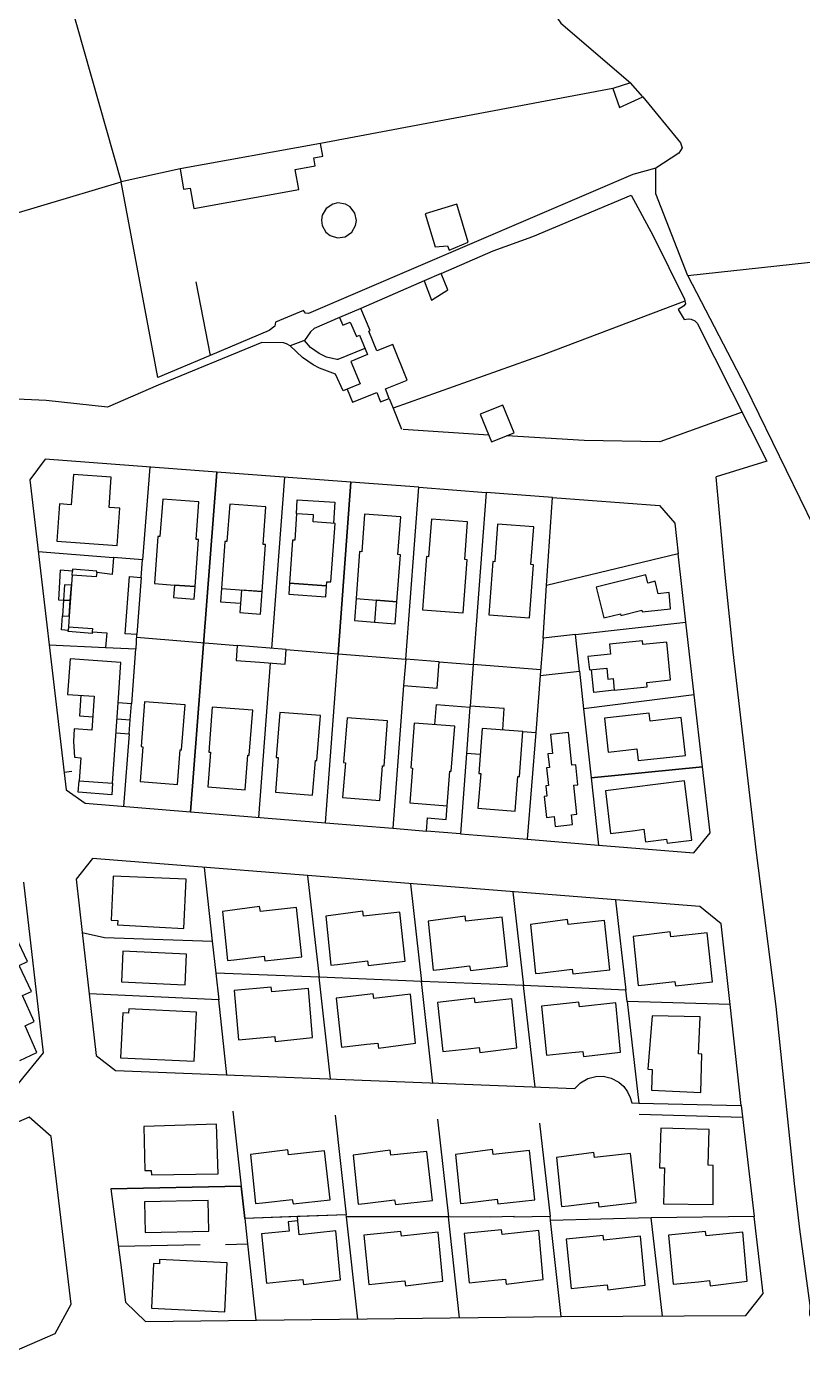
# Model space of a CAD drawing. Header units: millimetres. Extents: x 487814 to 495125, y 4392873 to 4398925.
# Drawn here: x 492635.2 to 492807.4, y 4397605 to 4397899.7 of the extents above; entities that cross this region are included whole.
import ezdxf

# ---------------------------------------------------------------- set-up
doc = ezdxf.new("R2010")
doc.units = ezdxf.units.MM
doc.layers.add('Cartografia_Base', color=8, linetype='Continuous')

msp = doc.modelspace()

# ---------------------------------------------------------------- linework, layer by layer
at = {"layer": 'Cartografia_Base'}
for p, q in [((492638.73, 4397926.75, 128.4), (492656.16, 4397865.27, 124.18)), ((492765.31, 4397885.97, 128.97), (492700.45, 4397873.72, 128.51)), ((492669.25, 4397868.11, 126.61), (492656.16, 4397865.27, 124.18)), ((492672.73, 4397843.04, 124.62), (492675.91, 4397826.72, 124.62)), ((492723.41, 4397843.26, 126.54), (492709.36, 4397837.16, 126.34)), ((492664.43, 4397820.12, 125.1), (492653.18, 4397815.24, 123.86)), ((492715.67, 4397817.2, 126.63), (492716.55, 4397814.99, 124.88)), ((492716.55, 4397814.99, 124.88), (492718.43, 4397810.35, 126.63)), ((492718.79, 4397810.33, 124.3), (492737.71, 4397809.14, 124.29)), ((492799.5, 4397803.24, 123.81), (492788.26, 4397799.77, 123.42)), ((492662.53, 4397801.96, 122.46), (492660.94, 4397781.36, 122.44)), ((492692.43, 4397799.71, 123.37), (492689.53, 4397761.72, 122.85)), ((492722.23, 4397797.46, 124.38), (492737.17, 4397796.33, 124.16)), ((492737.17, 4397796.33, 124.16), (492734.31, 4397758.16, 124.37)), ((492637.75, 4397783.19, 121.89), (492654.5, 4397781.87, 123.14)), ((492645.29, 4397777.97, 124.04), (492645.35, 4397778.86, 124.04)), ((492660.64, 4397777.48, 122.9), (492659.65, 4397764.78, 122.9)), ((492749.87, 4397763.98, 123.95), (492750.63, 4397775.64, 124.06)), ((492757.03, 4397764.79, 124.04), (492781.55, 4397767.54, 124.22)), ((492783.41, 4397751.4, 124.29), (492781.55, 4397767.54, 124.22)), ((492644.47, 4397766.5, 123.79), (492644.41, 4397765.72, 123.79)), ((492640.18, 4397762.52, 121.25), (492652.71, 4397761.94, 122.04)), ((492659.4, 4397761.62, 122.27), (492658.47, 4397749.44, 121.15)), ((492659.62, 4397764.2, 122.39), (492681.92, 4397762.33, 124.49)), ((492692.82, 4397761.46, 123.7), (492704.34, 4397760.54, 123.91)), ((492726.78, 4397758.76, 124.19), (492734.31, 4397758.16, 124.37)), ((492689.28, 4397758.45, 122.8), (492686.67, 4397724.22, 122.33)), ((492734.31, 4397758.16, 124.37), (492733.62, 4397748.92, 122.68)), ((492749.31, 4397756.96, 124.74), (492734.31, 4397758.16, 124.37)), ((492757.89, 4397756.68, 123.99), (492758.8, 4397748.33, 123.78)), ((492718.89, 4397753.51, 123.62), (492716.51, 4397721.79, 122.02)), ((492749.21, 4397755.71, 124.14), (492748.2, 4397743.03, 124.23)), ((492733.6, 4397748.7, 125.89), (492732.83, 4397738.4, 125.89)), ((492655.27, 4397746.12, 123.38), (492658.19, 4397745.89, 123.38)), ((492657.95, 4397742.78, 123.1), (492656.7, 4397726.66, 121.38)), ((492745.36, 4397743.26, 124.23), (492748.2, 4397743.03, 124.23)), ((492748.2, 4397743.03, 124.23), (492746.31, 4397719.36, 122.82)), ((492735.89, 4397738.16, 125.89), (492732.83, 4397738.4, 125.89)), ((492645.27, 4397734.39, 120.42), (492643.51, 4397734.19, 120.42)), ((492701.54, 4397723, 121.8), (492716.51, 4397721.79, 122.02)), ((492716.51, 4397721.79, 122.02), (492723.98, 4397721.18, 122.11)), ((492731.5, 4397720.57, 122.19), (492746.31, 4397719.36, 122.82)), ((492746.31, 4397719.36, 122.82), (492762.14, 4397718.07, 123.5)), ((492674.61, 4397713.1, 120.96), (492676.4, 4397696.76, 119.74)), ((492697.55, 4397711.28, 121.53), (492700.11, 4397688.76, 119.63)), ((492720.4, 4397709.47, 121.9), (492722.85, 4397687.78, 120.56)), ((492743.13, 4397707.68, 122.57), (492745.5, 4397686.89, 120.09)), ((492765.91, 4397705.88, 122.84), (492768.2, 4397685.85, 121.07)), ((492647.53, 4397698.68, 120.64), (492649.06, 4397685.09, 120.66)), ((492676.4, 4397696.76, 119.74), (492677.18, 4397689.63, 119.63)), ((492700.11, 4397688.76, 119.63), (492677.18, 4397689.63, 119.63)), ((492677.18, 4397689.63, 119.63), (492677.83, 4397683.7, 118.9)), ((492702.65, 4397666.17, 120.68), (492700.11, 4397688.76, 119.63)), ((492722.85, 4397687.78, 120.56), (492700.11, 4397688.76, 119.63)), ((492677.83, 4397683.7, 118.9), (492649.06, 4397685.09, 120.66)), ((492745.5, 4397686.89, 120.09), (492722.85, 4397687.78, 120.56)), ((492725.4, 4397665.26, 121.14), (492722.85, 4397687.78, 120.56)), ((492748.06, 4397664.37, 121.23), (492745.5, 4397686.89, 120.09)), ((492768.2, 4397685.85, 121.07), (492745.5, 4397686.89, 120.09)), ((492768.49, 4397683.38, 121), (492768.2, 4397685.85, 121.07)), ((492679.65, 4397667.07, 119.99), (492677.83, 4397683.7, 118.9)), ((492680.99, 4397659.03, 120.29), (492682.83, 4397642.36, 118.13)), ((492793.84, 4397660.29, 123.68), (492796.69, 4397635.69, 123.89)), ((492703.69, 4397658.15, 120.75), (492706.15, 4397636.03, 119.16)), ((492726.4, 4397657.25, 121.16), (492728.81, 4397635.56, 120.45)), ((492749.03, 4397656.36, 121.51), (492751.41, 4397635.69, 120.55)), ((492771.15, 4397658.34, 122.03), (492794.14, 4397657.68, 123.7)), ((492653.91, 4397641.77, 118.13), (492682.83, 4397642.36, 118.13)), ((492682.83, 4397642.36, 118.13), (492683.61, 4397635.18, 119.28)), ((492695.32, 4397635.62, 119.21), (492683.61, 4397635.18, 119.28)), ((492683.61, 4397635.18, 119.28), (492684.22, 4397629.58, 119.29)), ((492706.15, 4397636.03, 119.16), (492695.32, 4397635.62, 119.21)), ((492695.37, 4397634.71, 119.56), (492695.32, 4397635.62, 119.21)), ((492706.21, 4397635.59, 119.49), (492706.15, 4397636.03, 119.16)), ((492708.73, 4397612.9, 120.81), (492706.21, 4397635.59, 119.49)), ((492728.81, 4397635.56, 120.45), (492706.21, 4397635.59, 119.49)), ((492731.3, 4397613.16, 121.68), (492728.81, 4397635.56, 120.45)), ((492751.52, 4397634.74, 121.36), (492751.41, 4397635.69, 120.55)), ((492753.86, 4397613.43, 122.83), (492751.52, 4397634.74, 121.36)), ((492673.75, 4397629.37, 119.95), (492655.57, 4397629, 118.12)), ((492679.31, 4397629.48, 120.09), (492684.22, 4397629.58, 119.29)), ((492684.22, 4397629.58, 119.29), (492686.05, 4397612.65, 120.27))]:
    msp.add_line(p, q, dxfattribs=at)
for points in [[(492694.69, 4397961.86, 127.94), (492698.64, 4397962.27, 127.83), (492699.51, 4397962.21, 128.51), (492702.53, 4397960.97, 128.44), (492746.99, 4397910.29, 128.06), (492753.79, 4397900.48, 127.79), (492769.27, 4397887.23, 128.29)], [(492766.77, 4397881.75, 129.88), (492771.95, 4397884.14, 129.88), (492769.27, 4397887.23, 129.88), (492765.31, 4397885.97, 129.88), (492766.77, 4397881.75, 129.88)], [(492771.95, 4397884.14, 128.32), (492780.35, 4397873.92, 129.05), (492780.69, 4397872.8, 129.05), (492779.95, 4397871.62, 129.05), (492774.83, 4397868.25, 127.89)], [(492672.3, 4397859.35, 123.8), (492695.63, 4397863.54, 124.75), (492694.83, 4397867.99, 124.64), (492699.26, 4397868.79, 124.78), (492698.94, 4397870.57, 124.75), (492700.95, 4397870.93, 124.82), (492700.45, 4397873.72, 124.76), (492669.25, 4397868.11, 123.53), (492670.03, 4397863.6, 123.63), (492671.49, 4397863.86, 123.71), (492672.3, 4397859.35, 123.8)], [(492774.83, 4397868.25, 127.89), (492769.74, 4397866.84, 128.6), (492697.8, 4397836, 127.29), (492697.08, 4397836.08, 127.3), (492696.69, 4397836.71, 128.35), (492690.41, 4397834.12, 126.99), (492690.33, 4397833.24, 126.88), (492689.04, 4397832.28, 126.88), (492675.91, 4397826.72, 124.62)], [(492781.95, 4397844.35, 127.68), (492774.83, 4397862.55, 127.57), (492774.83, 4397868.25, 127.89)], [(492578.74, 4397841.73, 121.23), (492620.45, 4397854.61, 122.28), (492656.16, 4397865.27, 124.18)], [(492675.91, 4397826.72, 124.62), (492664.31, 4397821.82, 126.21), (492656.16, 4397865.27, 124.18)], [(492727.19, 4397844.9, 126.54), (492738.74, 4397849.91, 126.82), (492747.58, 4397853.11, 126.67), (492769.4, 4397862.28, 127.28), (492774.26, 4397853.23, 127.01), (492781.22, 4397839.24, 125.67), (492781.42, 4397838.17, 125.68), (492781, 4397837.66, 125.68), (492779.86, 4397836.88, 126.73), (492781.12, 4397834.73, 126.01), (492782.14, 4397834.88, 125.94), (492782.74, 4397834.77, 125.89), (492783.5, 4397834.4, 125.83), (492784.06, 4397833.87, 125.78), (492799.5, 4397803.24, 124.25)], [(492708.4, 4397856.69, 126.65), (492708.04, 4397858.32, 126.68), (492706.98, 4397859.69, 126.69), (492705.99, 4397860.28, 126.71), (492704.28, 4397860.56, 126.72), (492703.14, 4397860.32, 126.74), (492701.7, 4397859.36, 126.75), (492700.82, 4397857.87, 126.77), (492700.64, 4397856.72, 126.78), (492700.8, 4397855.57, 126.8), (492701.65, 4397854.06, 126.81), (492702.56, 4397853.33, 126.83), (492704.21, 4397852.81, 126.84), (492705.93, 4397853.07, 126.86), (492707.36, 4397854.04, 126.88), (492708.23, 4397855.54, 126.9), (492708.4, 4397856.69, 126.65)], [(492730.73, 4397860.3, 125.23), (492723.7, 4397858.17, 125), (492725.87, 4397850.84, 125), (492728.63, 4397851.02, 125.01), (492729.01, 4397850.07, 125), (492733.19, 4397851.89, 125.08), (492730.73, 4397860.3, 125.23)], [(492846.23, 4397701.01, 125.72), (492870.71, 4397726.19, 126.54), (492874.81, 4397733.56, 126.31), (492874.45, 4397737.16, 126.31), (492865.82, 4397777.62, 126.8), (492862.47, 4397794.81, 126.8), (492862.06, 4397811.69, 126.5), (492864.39, 4397853.34, 127.45), (492781.95, 4397844.35, 127.68), (492794.71, 4397819.92, 125.41), (492812.89, 4397782.64, 124.67), (492827.45, 4397749.45, 124.65), (492834.94, 4397728.92, 125.39), (492843.62, 4397701.98, 125.63), (492846.23, 4397701.01, 125.72)], [(492725.1, 4397838.95, 125.24), (492728.73, 4397841.31, 125.15), (492727.19, 4397844.9, 125.23), (492723.41, 4397843.26, 125.4), (492725.1, 4397838.95, 125.24)], [(492781.31, 4397838.74, 125.14), (492749.89, 4397826.83, 124.84), (492716.55, 4397814.99, 124.88)], [(492707.54, 4397816.32, 123.91), (492712.92, 4397818.51, 124.45), (492713.76, 4397816.43, 124.39), (492715.67, 4397817.2, 124.4), (492714.83, 4397819.28, 124.46), (492719.68, 4397821.26, 124.46), (492716.46, 4397829.18, 124.8), (492712.92, 4397827.74, 124.7), (492711.15, 4397832.09, 124.96), (492711.49, 4397832.24, 124.97), (492709.36, 4397837.16, 125.27), (492704.66, 4397835.12, 125.14), (492705.39, 4397833.43, 125.04), (492706.99, 4397834.12, 125.08), (492708.39, 4397830.89, 124.88), (492709.1, 4397831.2, 124.9), (492710.85, 4397826.9, 124.68), (492707.2, 4397825.41, 124.67), (492709.24, 4397820.4, 124.51), (492706.36, 4397819.22, 124.49), (492707.54, 4397816.32, 123.91)], [(492704.66, 4397835.12, 126.34), (492699.01, 4397832.67, 126.14), (492698.2, 4397831.94, 126.13), (492696.89, 4397830.02, 125.89), (492696.65, 4397829.93, 125.89), (492693.67, 4397828.85, 125.89), (492692.92, 4397829.32, 125.89), (492692.2, 4397829.5, 125.89), (492687.42, 4397829.62, 125.81), (492664.43, 4397820.12, 125.1)], [(492710.28, 4397828.29, 124.72), (492704.29, 4397825.83, 124.72), (492704.06, 4397825.85, 124.73), (492701.76, 4397826.37, 124.84), (492700.1, 4397827.13, 124.92), (492698.23, 4397828.5, 125.03), (492696.89, 4397830.02, 125.12)], [(492706.36, 4397819.22, 124.49), (492705.47, 4397818.86, 124.49), (492703.75, 4397822.55, 124.49), (492700.23, 4397823.88, 124.56), (492698.79, 4397824.61, 124.56), (492696.42, 4397826.29, 124.56), (492693.67, 4397828.85, 124.61)], [(492653.18, 4397815.24, 123.62), (492639.54, 4397816.74, 122.64), (492629.74, 4397817.2, 122.14), (492614.5, 4397814.51, 121.79), (492578.88, 4397810.78, 120.89), (492578.38, 4397811.31, 120.95), (492577.51, 4397811.35, 120.95), (492577.08, 4397810.79, 120.86), (492575.94, 4397810.65, 120.86)], [(492742.08, 4397812.79, 123.66), (492740.9, 4397815.7, 123.99), (492735.88, 4397813.67, 123.61), (492738.37, 4397807.52, 122.92), (492743.39, 4397809.55, 123.29), (492742.08, 4397812.79, 123.66)], [(492794.01, 4397814.13, 124.4), (492775.74, 4397807.54, 124.4), (492758.97, 4397807.82, 124.29), (492741.77, 4397808.89, 124.29)], [(492677.44, 4397800.84, 122.91), (492639.34, 4397803.72, 122.37), (492635.89, 4397799.09, 122.03), (492643.97, 4397730.34, 120.57), (492648.23, 4397727.35, 121.29), (492671.61, 4397725.44, 121.06), (492677.44, 4397800.84, 122.91)], [(492655.28, 4397784.54, 121.66), (492655.88, 4397792.81, 121.99), (492653.49, 4397792.98, 121.97), (492653.97, 4397799.69, 122.04), (492645.58, 4397800.3, 121.87), (492645.1, 4397793.59, 121.9), (492642.51, 4397793.78, 121.82), (492641.91, 4397785.51, 121.34), (492655.28, 4397784.54, 121.66)], [(492704.34, 4397760.54, 123.91), (492707.17, 4397798.59, 123.37), (492677.44, 4397800.84, 122.91), (492671.61, 4397725.44, 121.06), (492701.54, 4397723, 121.8), (492704.34, 4397760.54, 123.91)], [(492722.23, 4397797.46, 124.38), (492707.17, 4397798.59, 123.37), (492704.34, 4397760.54, 123.91), (492719.35, 4397759.35, 123.62), (492722.23, 4397797.46, 124.38)], [(492811.85, 4397612.64, 123.75), (492811.04, 4397612.33, 123.61), (492810.02, 4397612.52, 123.43), (492809.37, 4397613.11, 123.29), (492809.08, 4397613.93, 123.14), (492809.14, 4397615.92, 122.86), (492806.83, 4397632.88, 122.77), (492805.62, 4397642.96, 122.62), (492801.59, 4397682.24, 122.39), (492797.24, 4397716.41, 122.29), (492792.03, 4397760.98, 122.75), (492790.22, 4397778.07, 122.97), (492788.26, 4397799.77, 123.42)], [(492668.02, 4397775.78, 121.83), (492672.59, 4397775.44, 122.13), (492673.37, 4397785.87, 122.41), (492672.81, 4397785.91, 122.39), (492673.44, 4397794.25, 122.35), (492665.43, 4397794.85, 122.21), (492664.8, 4397786.51, 122.11), (492664.33, 4397786.56, 122.1), (492663.55, 4397776.12, 121.64), (492668.02, 4397775.78, 121.83)], [(492695.08, 4397791.6, 126.05), (492695.28, 4397794.68, 126.05), (492703.62, 4397794.15, 126.05), (492703.31, 4397789.47, 126.05)], [(492750.63, 4397775.64, 124.06), (492751.9, 4397795.22, 124.24), (492737.17, 4397796.33, 124.16)], [(492751.9, 4397795.22, 123.18), (492775.7, 4397793.42, 123.19), (492779.07, 4397789.5, 123.19), (492779.81, 4397782.72, 123.19)], [(492687.46, 4397774.33, 122.48), (492688.24, 4397784.76, 122.52), (492687.68, 4397784.8, 122.52), (492688.31, 4397793.14, 122.46), (492680.3, 4397793.74, 122.44), (492679.67, 4397785.4, 122.51), (492679.2, 4397785.45, 122.51), (492678.42, 4397775.01, 122.46), (492687.46, 4397774.33, 122.48)], [(492693.57, 4397776.22, 122.51), (492701.79, 4397775.63, 122.61), (492701.85, 4397776.51, 122.62), (492702.75, 4397776.45, 122.63), (492703.66, 4397789.45, 122.64), (492698.79, 4397789.77, 122.8), (492698.89, 4397791.36, 122.82), (492695.08, 4397791.6, 122.79), (492694.71, 4397785.71, 122.61), (492694.24, 4397785.74, 122.6), (492693.57, 4397776.22, 122.51)], [(492717.38, 4397772.08, 123.16), (492718.16, 4397782.51, 122.89), (492717.6, 4397782.55, 122.88), (492718.23, 4397790.89, 122.81), (492710.22, 4397791.49, 122.72), (492709.59, 4397783.15, 122.78), (492709.12, 4397783.2, 122.78), (492708.34, 4397772.76, 122.89), (492717.38, 4397772.08, 123.16)], [(492732.12, 4397769.6, 123.27), (492733, 4397781.39, 123.29), (492732.44, 4397781.43, 123.27), (492733.07, 4397789.77, 123.28), (492725.06, 4397790.37, 123.01), (492724.43, 4397782.03, 123), (492723.96, 4397782.08, 122.99), (492723.08, 4397770.28, 123.27), (492732.12, 4397769.6, 123.27)], [(492746.81, 4397768.5, 123.08), (492747.69, 4397780.29, 123.1), (492747.13, 4397780.33, 123.11), (492747.76, 4397788.67, 123.44), (492739.75, 4397789.27, 123.3), (492739.12, 4397780.93, 123.31), (492738.65, 4397780.98, 123.32), (492737.77, 4397769.18, 123.31), (492746.81, 4397768.5, 123.08)], [(492781.55, 4397767.54, 124.22), (492779.81, 4397782.72, 124.17), (492750.63, 4397775.64, 124.06)], [(492644.63, 4397768.84, 120.71), (492644.47, 4397766.5, 120.69), (492649.8, 4397766.12, 120.7), (492649.75, 4397765.38, 120.7), (492653.01, 4397765.14, 120.79), (492652.71, 4397761.94, 120.69), (492659.5, 4397761.62, 121.05), (492659.65, 4397764.78, 121.14), (492657.08, 4397764.98, 120.97), (492658.06, 4397777.68, 121.5), (492660.64, 4397777.48, 121.59), (492660.94, 4397781.36, 121.76), (492654.5, 4397781.87, 121.51), (492654.21, 4397778.14, 121.35), (492650.77, 4397778.56, 121.17), (492650.65, 4397777.59, 121.13), (492645.29, 4397777.97, 120.84), (492644.63, 4397768.84, 120.71)], [(492645.35, 4397778.86, 124.04), (492642.67, 4397779.05, 123.88), (492642.24, 4397772.52, 123.88), (492643.37, 4397772.43, 124.57)], [(492650.77, 4397778.56, 124.04), (492650.77, 4397778.88, 124.04), (492645.38, 4397779.27, 124.04), (492645.35, 4397778.86, 124.04)], [(492763.31, 4397768.48, 122.88), (492767, 4397769.39, 122.86), (492767.08, 4397769.05, 122.86), (492771.76, 4397770.21, 122.88), (492771.86, 4397769.8, 122.89), (492778.1, 4397770.48, 122.89), (492777.82, 4397774.1, 122.92), (492775.38, 4397773.85, 122.89), (492774.69, 4397776.62, 122.92), (492773.07, 4397776.22, 122.92), (492772.62, 4397778.03, 122.94), (492761.62, 4397775.3, 122.94), (492763.31, 4397768.48, 122.88)], [(492644.89, 4397772.33, 120.72), (492645.13, 4397775.72, 120.74), (492643.62, 4397775.83, 124.57), (492643.37, 4397772.43, 124.57), (492644.89, 4397772.33, 120.72)], [(492667.81, 4397772.99, 125.26), (492672.38, 4397772.64, 125.26), (492672.59, 4397775.44, 122.13), (492668.02, 4397775.78, 121.83), (492667.81, 4397772.99, 125.26)], [(492678.42, 4397775.01, 125.09), (492678.2, 4397772.06, 125.09), (492682.67, 4397771.73, 125.15)], [(492682.51, 4397769.68, 125.15), (492687.08, 4397769.34, 125.15), (492687.46, 4397774.33, 122.48), (492682.89, 4397774.67, 122.47), (492682.51, 4397769.68, 125.15)], [(492693.4, 4397773.74, 128.98), (492701.62, 4397773.16, 128.98), (492701.79, 4397775.63, 122.61), (492693.57, 4397776.22, 122.51), (492693.4, 4397773.74, 128.98)], [(492644.63, 4397768.84, 120.71), (492644.89, 4397772.33, 120.72), (492643.37, 4397772.43, 124.57), (492643.13, 4397768.95, 124.54), (492644.63, 4397768.84, 120.71)], [(492708.34, 4397772.76, 125.61), (492707.98, 4397767.87, 125.61), (492712.44, 4397767.53, 125.61)], [(492717.01, 4397767.19, 125.55), (492717.38, 4397772.08, 123.16), (492712.81, 4397772.42, 123.03), (492712.44, 4397767.53, 125.61), (492717.01, 4397767.19, 125.55)], [(492644.41, 4397765.72, 123.79), (492642.91, 4397765.85, 123.79), (492643.13, 4397768.95, 124.54)], [(492649.75, 4397765.38, 123.69), (492649.73, 4397765.05, 123.69), (492644.39, 4397765.45, 123.69), (492644.41, 4397765.72, 123.79)], [(492749.21, 4397755.71, 122.71), (492757.89, 4397756.68, 123.08), (492757.03, 4397764.79, 123.14), (492749.87, 4397763.98, 122.91), (492749.21, 4397755.71, 122.71)], [(492686.98, 4397758.63, 121.51), (492692.56, 4397758.19, 122.09), (492692.82, 4397761.46, 122.27), (492681.92, 4397762.33, 121.96), (492681.7, 4397759.06, 121.5), (492686.98, 4397758.63, 121.51)], [(492765.64, 4397752.42, 123.02), (492772.97, 4397753.19, 122.65), (492772.87, 4397754.17, 122.67), (492778.11, 4397754.73, 122.75), (492777.28, 4397763.11, 122.84), (492772, 4397762.55, 122.84), (492771.91, 4397763.4, 122.86), (492764.57, 4397762.63, 123.13), (492764.8, 4397760.41, 123.09), (492759.78, 4397759.91, 123.32), (492760.11, 4397756.93, 123.31), (492763.96, 4397757.36, 123.09), (492764.23, 4397754.91, 123.08), (492765.36, 4397755.03, 123), (492765.64, 4397752.42, 123.02)], [(492655.52, 4397749.62, 120.83), (492656.12, 4397758.6, 120.94), (492644.84, 4397759.4, 120.69), (492644.3, 4397751.52, 120.51), (492650.21, 4397751.11, 120.68), (492649.68, 4397743.59, 120.62), (492645.73, 4397743.88, 120.5), (492645.63, 4397741.03, 120.48), (492645.85, 4397737.55, 120.46), (492647.21, 4397737.45, 120.5), (492646.84, 4397732.35, 120.26), (492654.29, 4397731.82, 120.29), (492655.52, 4397749.62, 120.83)], [(492726.32, 4397752.92, 122.79), (492726.78, 4397758.76, 122.8), (492719.35, 4397759.35, 122.88), (492718.89, 4397753.51, 122.55), (492726.32, 4397752.92, 122.79)], [(492765.64, 4397752.42, 123.02), (492761.12, 4397751.95, 126.63), (492760.55, 4397756.98, 126.63)], [(492647.23, 4397751.31, 123.41), (492646.92, 4397746.77, 123.41), (492649.89, 4397746.54, 123.41)], [(492668.67, 4397731.51, 120.29), (492669.29, 4397739.22, 120.55), (492669.6, 4397739.2, 120.56), (492670.39, 4397749.18, 120.9), (492661.38, 4397749.89, 120.86), (492660.59, 4397739.91, 120.53), (492661.02, 4397739.88, 120.53), (492660.41, 4397732.18, 120.27), (492668.67, 4397731.51, 120.29)], [(492760.49, 4397733.03, 123.39), (492785.25, 4397735.45, 124.35), (492783.41, 4397751.4, 124.29), (492758.8, 4397748.33, 123.78), (492760.49, 4397733.03, 123.39)], [(492658.19, 4397745.89, 123.38), (492658.47, 4397749.44, 123.38), (492655.52, 4397749.62, 120.83)], [(492683.7, 4397730.32, 120.77), (492684.32, 4397738.03, 120.99), (492684.63, 4397738.01, 120.99), (492685.42, 4397747.99, 121.28), (492676.41, 4397748.7, 121.18), (492675.62, 4397738.72, 120.87), (492676.05, 4397738.69, 120.88), (492675.44, 4397730.99, 120.64), (492683.7, 4397730.32, 120.77)], [(492698.69, 4397729.14, 120.83), (492699.31, 4397736.85, 121.27), (492699.62, 4397736.83, 121.29), (492700.41, 4397746.81, 121.73), (492691.4, 4397747.52, 121.44), (492690.61, 4397737.54, 121.03), (492691.04, 4397737.51, 121.04), (492690.43, 4397729.81, 120.73), (492698.69, 4397729.14, 120.83)], [(492725.83, 4397744.8, 125.67), (492726.18, 4397749.26, 125.67), (492733.6, 4397748.7, 125.89)], [(492740.94, 4397743.61, 125.89), (492741.22, 4397748.35, 125.89), (492733.62, 4397748.92, 125.89), (492733.6, 4397748.7, 125.89)], [(492768.2, 4397739.14, 121.38), (492770.65, 4397739.41, 121.64), (492770.94, 4397736.81, 121.46), (492781.44, 4397737.97, 122.58), (492780.51, 4397746.35, 122.71), (492773.61, 4397745.59, 122.49), (492773.42, 4397747.31, 122.53), (492763.47, 4397746.21, 122.49), (492764.3, 4397738.71, 121.59), (492768.2, 4397739.14, 121.38)], [(492655.04, 4397743.01, 123.22), (492657.95, 4397742.78, 123.22), (492658.19, 4397745.89, 123.38)], [(492713.61, 4397727.96, 121.31), (492714.23, 4397735.67, 121.73), (492714.54, 4397735.65, 121.73), (492715.33, 4397745.63, 122.14), (492706.32, 4397746.34, 121.89), (492705.53, 4397736.36, 121.5), (492705.96, 4397736.33, 121.51), (492705.35, 4397728.63, 121.2), (492713.61, 4397727.96, 121.31)], [(492728.53, 4397726.78, 121.53), (492729.15, 4397734.49, 121.9), (492729.46, 4397734.47, 121.9), (492730.25, 4397744.45, 122.38), (492721.24, 4397745.16, 122.31), (492720.45, 4397735.18, 121.77), (492720.88, 4397735.15, 121.77), (492720.27, 4397727.45, 121.35), (492728.53, 4397726.78, 121.53)], [(492743.64, 4397725.59, 121.62), (492744.26, 4397733.3, 121.9), (492744.57, 4397733.28, 121.9), (492745.36, 4397743.26, 122.42), (492736.35, 4397743.97, 122.52), (492735.56, 4397733.99, 121.96), (492735.99, 4397733.96, 121.97), (492735.38, 4397726.26, 121.55), (492743.64, 4397725.59, 121.62)], [(492752.51, 4397722.2, 121.67), (492756.37, 4397722.61, 121.88), (492756.14, 4397724.8, 121.78), (492757.36, 4397724.93, 121.84), (492756.68, 4397731.38, 121.9), (492757.54, 4397731.47, 121.9), (492757.08, 4397735.86, 122.1), (492756.22, 4397735.77, 122.08), (492755.46, 4397743.04, 122.45), (492751.51, 4397742.63, 122.34), (492751.95, 4397738.42, 122.17), (492750.91, 4397738.31, 122.17), (492751.23, 4397735.25, 122.06), (492750.63, 4397735.19, 122.06), (492751.03, 4397731.27, 121.91), (492750.42, 4397731.21, 121.91), (492750.66, 4397728.89, 121.82), (492750.1, 4397728.83, 121.82), (492750.58, 4397724.22, 121.64), (492752.28, 4397724.4, 121.64), (492752.51, 4397722.2, 121.67)], [(492732.83, 4397738.4, 125.89), (492731.5, 4397720.57, 125.67), (492723.98, 4397721.18, 125.67), (492724.21, 4397724.1, 125.67), (492728.3, 4397723.78, 125.67), (492728.53, 4397726.78, 121.53)], [(492783.27, 4397716.36, 124.41), (492786.95, 4397720.76, 124.41), (492785.25, 4397735.45, 124.35), (492760.49, 4397733.03, 123.39), (492762.14, 4397718.07, 123.5), (492783.27, 4397716.36, 124.41)], [(492654.29, 4397731.82, 123.4), (492654.12, 4397729.2, 123.4), (492646.66, 4397729.81, 123.4), (492646.84, 4397732.35, 123.4)], [(492770.26, 4397721.34, 122.09), (492772.23, 4397721.59, 122.17), (492772.59, 4397718.78, 122.18), (492777.26, 4397719.36, 122.3), (492777.37, 4397718.49, 122.26), (492782.85, 4397719.18, 122.32), (492781.21, 4397732.3, 122.57), (492763.66, 4397730.11, 121.85), (492764.84, 4397720.67, 121.82), (492770.26, 4397721.34, 122.09)], [(492791.35, 4397682.67, 123.42), (492789.36, 4397700.58, 123.23), (492784.63, 4397704.41, 123.23), (492649.8, 4397715.06, 120.62), (492646.2, 4397710.49, 120.62), (492647.53, 4397698.68, 120.64), (492652.49, 4397697.58, 120.07), (492676.4, 4397696.76, 119.74)], [(492634.48, 4397709.84, 120.56), (492638.84, 4397671.95, 118.7), (492633.32, 4397665.16, 118.65)], [(492664.73, 4397699.88, 118.42), (492670.12, 4397699.59, 118.71), (492670.58, 4397710.54, 120.07), (492654.41, 4397711.14, 119.27), (492653.99, 4397701.42, 119.01), (492655.41, 4397701.35, 118.9), (492655.36, 4397700.39, 118.94), (492664.73, 4397699.88, 118.42)], [(492681.29, 4397692.63, 118.26), (492687.93, 4397693.42, 118.68), (492688.09, 4397692.4, 118.55), (492696.31, 4397693.31, 119.07), (492695.11, 4397704.21, 120.29), (492687.08, 4397703.33, 119.98), (492686.92, 4397704.44, 120.13), (492678.69, 4397703.35, 119.81), (492679.8, 4397692.47, 118.24), (492681.29, 4397692.63, 118.26)], [(492704.2, 4397691.6, 119.1), (492710.84, 4397692.39, 119.52), (492711, 4397691.37, 119.5), (492719.22, 4397692.28, 120.39), (492718.02, 4397703.18, 120.79), (492709.99, 4397702.3, 120.53), (492709.83, 4397703.41, 120.67), (492701.6, 4397702.32, 120.31), (492702.71, 4397691.44, 119.04), (492704.2, 4397691.6, 119.1)], [(492726.9, 4397690.5, 120.33), (492733.54, 4397691.29, 119.69), (492733.7, 4397690.27, 119.62), (492741.92, 4397691.18, 119.34), (492740.72, 4397702.08, 120.9), (492732.69, 4397701.2, 120.86), (492732.53, 4397702.31, 121.03), (492724.3, 4397701.22, 121.13), (492725.41, 4397690.34, 120.47), (492726.9, 4397690.5, 120.33)], [(492749.14, 4397689.67, 119.37), (492756.26, 4397690.52, 119.87), (492756.42, 4397689.5, 119.73), (492764.64, 4397690.41, 120.29), (492763.44, 4397701.31, 121.48), (492755.41, 4397700.43, 121.23), (492755.25, 4397701.54, 121.47), (492747.02, 4397700.45, 121.42), (492748.13, 4397689.57, 119.3), (492749.14, 4397689.67, 119.37)], [(492633.72, 4397670.29, 118.47), (492637.48, 4397672.07, 118.57), (492634.89, 4397678, 118.63), (492636.88, 4397678.93, 118.68), (492634.25, 4397684.67, 118.74), (492636.29, 4397685.58, 118.79), (492633.55, 4397691.38, 118.85), (492635.37, 4397692.23, 118.9), (492632.8, 4397697.72, 118.95)], [(492772.43, 4397687.04, 120.94), (492779.07, 4397687.83, 121.89), (492779.23, 4397686.81, 121.91), (492787.45, 4397687.72, 122.53), (492786.25, 4397698.62, 122.27), (492778.22, 4397697.74, 121.79), (492778.06, 4397698.85, 121.88), (492769.83, 4397697.76, 121.7), (492770.94, 4397686.88, 120.73), (492772.43, 4397687.04, 120.94)], [(492668.66, 4397687.14, 118.05), (492670.36, 4397687.06, 117.86), (492670.68, 4397693.89, 117.96), (492656.56, 4397694.55, 119.07), (492656.24, 4397687.72, 119.2), (492668.66, 4397687.14, 118.05)], [(492649.06, 4397685.09, 120.66), (492650.61, 4397671.37, 120.68), (492654.93, 4397668.06, 120.58), (492756.86, 4397664.03, 121.86), (492758.13, 4397665.3, 121.89), (492759.75, 4397666.25, 121.93), (492761.58, 4397666.74, 121.96), (492763.15, 4397666.77, 121.99), (492764.96, 4397666.36, 122.02), (492766.64, 4397665.47, 122.06), (492767.74, 4397664.5, 122.09), (492768.61, 4397663.32, 122.11), (492769.2, 4397662.06, 122.14), (492769.51, 4397660.86, 122.16), (492771.07, 4397660.82, 122)], [(492687.84, 4397675.35, 119.46), (492690.26, 4397675.57, 119.42), (492690.39, 4397674.46, 119.54), (492698.64, 4397675.37, 119.35), (492697.77, 4397686.27, 118.48), (492689.62, 4397685.5, 118.65), (492689.48, 4397686.52, 118.57), (492681.24, 4397685.79, 118.74), (492682.21, 4397674.86, 119.07), (492687.84, 4397675.35, 119.46)], [(492710.73, 4397673.86, 119.68), (492713.14, 4397674.13, 119.65), (492713.3, 4397673.02, 119.76), (492721.53, 4397674.12, 120.02), (492720.41, 4397684.99, 120.27), (492712.28, 4397684.04, 119.39), (492712.12, 4397685.06, 119.41), (492703.9, 4397684.14, 118.64), (492705.11, 4397673.24, 119.61), (492710.73, 4397673.86, 119.68)], [(492733.21, 4397672.87, 119.99), (492735.62, 4397673.14, 120.05), (492735.78, 4397672.03, 120.18), (492744.01, 4397673.11, 120.22), (492742.92, 4397683.99, 118.83), (492734.78, 4397683.05, 119.15), (492734.63, 4397684.07, 119.22), (492726.4, 4397683.17, 120.01), (492727.59, 4397672.27, 119.9), (492733.21, 4397672.87, 119.99)], [(492756.23, 4397672.01, 120.71), (492758.64, 4397672.25, 120.79), (492758.79, 4397671.14, 120.84), (492767.03, 4397672.15, 120.76), (492766.02, 4397683.05, 120.23), (492757.89, 4397682.17, 119.94), (492757.74, 4397683.19, 119.84), (492749.51, 4397682.36, 119.33), (492750.6, 4397671.45, 120.58), (492756.23, 4397672.01, 120.71)], [(492793.84, 4397660.29, 123.68), (492791.35, 4397682.67, 123.42), (492768.49, 4397683.38, 121), (492771.07, 4397660.82, 122), (492793.84, 4397660.29, 123.68)], [(492672.36, 4397670.11, 118.88), (492672.88, 4397681.01, 117.68), (492657.89, 4397681.73, 119.19), (492657.84, 4397680.77, 119.18), (492656.55, 4397680.83, 119.13), (492656.07, 4397670.89, 119.01), (492672.36, 4397670.11, 118.88)], [(492784.84, 4397663.19, 122.28), (492785.1, 4397671.7, 122.53), (492784.3, 4397671.76, 122.44), (492784.69, 4397679.94, 122.67), (492774.03, 4397680.17, 121.14), (492773.1, 4397668.36, 120.93), (492774.06, 4397668.28, 121.04), (492773.89, 4397663.71, 120.94), (492784.84, 4397663.19, 122.28)], [(492570.26, 4397578.77, 116.03), (492641.52, 4397609.71, 117.93), (492645.06, 4397616.19, 118.41), (492640.67, 4397653.4, 118.43), (492635.79, 4397657.68, 118.41), (492605.05, 4397644.32, 117.54), (492609.72, 4397628.67, 118.12), (492629.84, 4397637.46, 118.69), (492630.37, 4397636.24, 118.73), (492630.84, 4397632.77, 118.77), (492628.78, 4397632.59, 118.77), (492629.33, 4397626.96, 118.82), (492630.06, 4397627.05, 118.8), (492632.68, 4397621.26, 118.54), (492628.88, 4397619.74, 118.44), (492627.47, 4397623.28, 118.63), (492612.18, 4397616.84, 118.2), (492610.61, 4397621.68, 118.25)], [(492662.9, 4397644.93, 118.89), (492677.68, 4397645.15, 118.03), (492677.38, 4397656.11, 119.39), (492661.21, 4397655.59, 119.06), (492661.46, 4397645.87, 118.86), (492662.88, 4397645.89, 118.91), (492662.9, 4397644.93, 118.89)], [(492776.59, 4397638.49, 121.09), (492787.6, 4397638.31, 122.93), (492787.59, 4397646.99, 122.9), (492786.5, 4397647.02, 122.77), (492786.73, 4397654.94, 122.79), (492775.94, 4397655.26, 121.39), (492775.68, 4397646.46, 121.31), (492776.81, 4397646.43, 121.47), (492776.59, 4397638.49, 121.09)], [(492687.53, 4397638.67, 118.21), (492694.17, 4397639.46, 118.64), (492694.33, 4397638.44, 118.71), (492702.55, 4397639.35, 119.77), (492701.35, 4397650.25, 119.71), (492693.32, 4397649.37, 119.57), (492693.16, 4397650.48, 119.71), (492684.93, 4397649.39, 119.36), (492686.04, 4397638.51, 118.19), (492687.53, 4397638.67, 118.21)], [(492710.25, 4397638.53, 119.36), (492716.89, 4397639.32, 119.09), (492717.05, 4397638.3, 119.02), (492725.27, 4397639.21, 119.29), (492724.07, 4397650.11, 119.93), (492716.04, 4397649.23, 119.81), (492715.88, 4397650.34, 119.89), (492707.65, 4397649.25, 119.82), (492708.76, 4397638.37, 119.43), (492710.25, 4397638.53, 119.36)], [(492732.97, 4397638.7, 120.02), (492739.61, 4397639.49, 120.76), (492739.77, 4397638.47, 120.81), (492747.99, 4397639.38, 120.89), (492746.79, 4397650.28, 120.68), (492738.76, 4397649.4, 120.43), (492738.6, 4397650.51, 120.5), (492730.37, 4397649.42, 119.93), (492731.48, 4397638.54, 119.86), (492732.97, 4397638.7, 120.02)], [(492755.45, 4397638.06, 120.78), (492762.09, 4397638.85, 120.47), (492762.25, 4397637.83, 120.49), (492770.47, 4397638.74, 120.29), (492769.27, 4397649.64, 120.57), (492761.24, 4397648.76, 120.99), (492761.08, 4397649.87, 120.97), (492752.85, 4397648.78, 120.71), (492753.96, 4397637.9, 120.84), (492755.45, 4397638.06, 120.78)], [(492656.03, 4397625.46, 119.51), (492657.18, 4397616.65, 119.5), (492661.57, 4397612.36, 119.63), (492753.86, 4397613.43, 123.16), (492794.88, 4397613.66, 124.03), (492798.67, 4397618.57, 124.04), (492796.69, 4397635.69, 123.89), (492773.81, 4397635.33, 122.36), (492751.52, 4397634.74, 121.36), (492751.41, 4397635.69, 120.55), (492743.4, 4397635.48, 121.66), (492743.39, 4397635.65, 121.66), (492738.06, 4397635.51, 120.57), (492706.21, 4397635.59, 119.49), (492706.15, 4397636.03, 119.16), (492683.61, 4397635.18, 119.28), (492682.83, 4397642.36, 118.13), (492653.91, 4397641.77, 119.53), (492656.03, 4397625.46, 119.51)], [(492661.51, 4397632.09, 118.63), (492675.64, 4397632.37, 117.53), (492675.51, 4397639.2, 117.47), (492661.38, 4397638.93, 118.69), (492661.51, 4397632.09, 118.63)], [(492751.41, 4397635.69, 120.55), (492743.4, 4397635.48, 121.66), (492743.39, 4397635.65, 121.66), (492738.06, 4397635.51, 120.57), (492728.81, 4397635.56, 120.45)], [(492776.31, 4397613.56, 123.75), (492773.81, 4397635.33, 122.36), (492751.52, 4397634.74, 121.36)], [(492694.07, 4397621.45, 119.5), (492696.48, 4397621.69, 119.53), (492696.63, 4397620.57, 119.49), (492704.87, 4397621.58, 119.62), (492703.87, 4397632.47, 119.49), (492695.73, 4397631.6, 119.24), (492695.37, 4397634.71, 119.04), (492693.27, 4397634.5, 118.75), (492693.49, 4397632.42, 118.88), (492687.35, 4397631.8, 118.06), (492688.45, 4397620.89, 119.23), (492694.07, 4397621.45, 119.5)], [(492716.75, 4397621.16, 120), (492719.16, 4397621.4, 120.05), (492719.31, 4397620.28, 120.18), (492727.55, 4397621.29, 120.19), (492726.55, 4397632.18, 119.44), (492718.41, 4397631.31, 118.91), (492718.26, 4397632.34, 118.79), (492710.03, 4397631.51, 119.16), (492711.13, 4397620.6, 119.91), (492716.75, 4397621.16, 120)], [(492739.07, 4397621.51, 121.08), (492741.48, 4397621.75, 121.14), (492741.63, 4397620.63, 121.17), (492749.87, 4397621.64, 121.25), (492748.87, 4397632.53, 121.03), (492740.73, 4397631.66, 120.96), (492740.58, 4397632.69, 120.94), (492732.35, 4397631.86, 120.11), (492733.45, 4397620.95, 120.62), (492739.07, 4397621.51, 121.08)], [(492784.37, 4397621.18, 122.77), (492786.78, 4397621.42, 122.96), (492786.93, 4397620.3, 122.97), (492795.17, 4397621.31, 123.03), (492794.17, 4397632.2, 123.01), (492786.03, 4397631.33, 122.82), (492785.88, 4397632.36, 122.77), (492777.65, 4397631.53, 121.34), (492778.75, 4397620.62, 122.25), (492784.37, 4397621.18, 122.77)], [(492761.68, 4397620.26, 121.57), (492764.09, 4397620.5, 121.61), (492764.24, 4397619.38, 121.77), (492772.48, 4397620.39, 121.82), (492771.48, 4397631.28, 120.47), (492763.34, 4397630.41, 120.56), (492763.19, 4397631.44, 120.55), (492754.96, 4397630.61, 120.92), (492756.06, 4397619.7, 121.46), (492761.68, 4397620.26, 121.57)], [(492679.19, 4397614.51, 118.59), (492679.71, 4397625.41, 117.4), (492664.72, 4397626.13, 118.06), (492664.67, 4397625.17, 118.07), (492663.38, 4397625.23, 118.13), (492662.9, 4397615.29, 118.08), (492679.19, 4397614.51, 118.59)]]:
    msp.add_polyline3d(points, dxfattribs=at)

doc.saveas('drawing.dxf')
